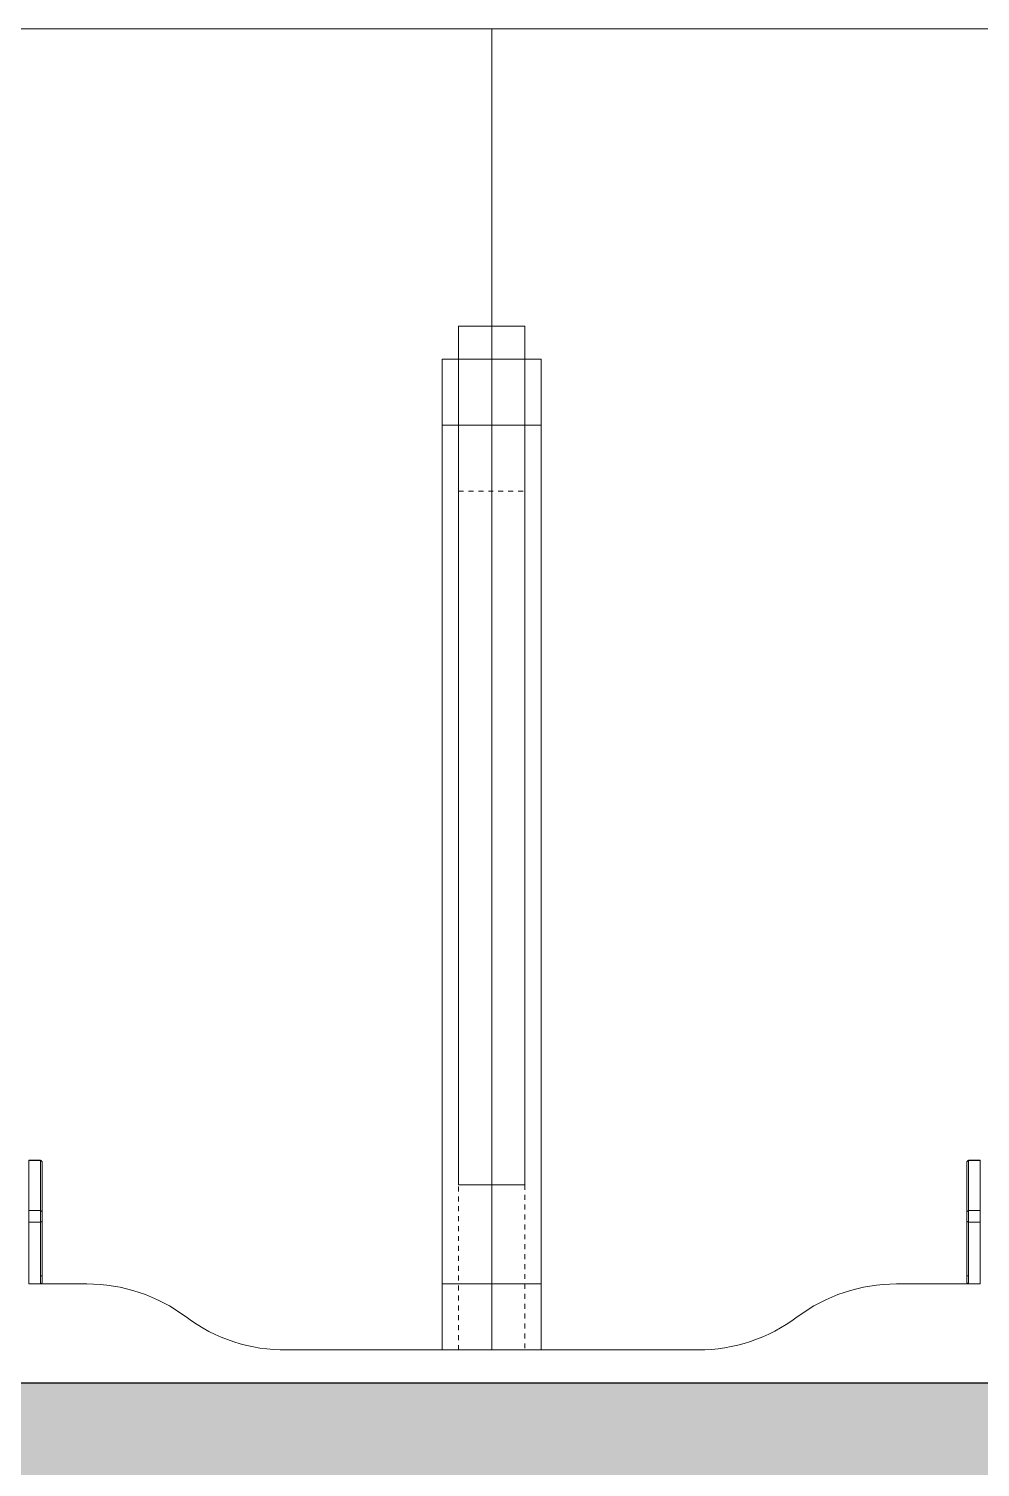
# Model space of a CAD drawing. Header units: millimetres. Extents: x 155927 to 317870, y -36033 to 97293.
# Drawn here: x 170967 to 171543, y 21057 to 21928 of the extents above; entities that cross this region are included whole.
import ezdxf

# ---------------------------------------------------------------- set-up
doc = ezdxf.new("R2010")
doc.units = ezdxf.units.MM
doc.header["$MEASUREMENT"] = 0
doc.linetypes.add('Dash', pattern=[6, 3, -3])
for name, color, linetype, lineweight in [('A-WALL-PATT', 7, 'CONTINUOUS', 9), ('I-FURN', 8, 'CONTINUOUS', 9), ('I-FURN-HDLN', 8, 'Dash', 9), ('I-WALL', 7, 'CONTINUOUS', 9)]:
    doc.layers.add(name, color=color, linetype=linetype, lineweight=lineweight)

msp = doc.modelspace()

# ---------------------------------------------------------------- hatches: boundary and pattern name
at = {"layer": 'A-WALL-PATT'}
msp.add_hatch(color=256, dxfattribs=at).paths.add_polyline_path([(178998.83, 21005.61), (178998.83, 21107.61), (166470.83, 21107.61), (166470.83, 21005.61), (178727.98, 21005.61)], flags=0)

# ---------------------------------------------------------------- linework, layer by layer
at = {"layer": 'I-FURN'}
for p, q in [((171246.96, 21927.61), (169846.96, 21927.61)), ((169846.96, 21927.61), (171246.96, 21927.61)), ((172646.96, 21927.61), (171246.96, 21927.61)), ((171246.96, 21927.61), (171246.96, 21127.61)), ((171246.96, 21127.61), (171246.96, 21927.61)), ((171246.96, 21927.61), (172646.96, 21927.61)), ((171246.96, 21127.61), (171246.96, 21927.61)), ((171246.96, 21927.61), (171246.96, 21127.61)), ((171266.96, 21747.61), (171226.96, 21747.61)), ((171226.96, 21747.61), (171226.96, 21727.61)), ((171266.96, 21727.61), (171266.96, 21747.61)), ((171216.96, 21727.61), (171216.96, 21687.61)), ((171216.96, 21127.61), (171216.96, 21727.61)), ((171226.96, 21727.61), (171216.96, 21727.61)), ((171216.96, 21727.61), (171276.96, 21727.61)), ((171226.96, 21727.61), (171226.96, 21227.61)), ((171276.96, 21727.61), (171266.96, 21727.61)), ((171266.96, 21227.61), (171266.96, 21727.61)), ((171276.96, 21727.61), (171276.96, 21127.61)), ((171276.96, 21687.61), (171276.96, 21727.61)), ((171216.96, 21687.61), (171216.96, 21167.61)), ((171226.96, 21687.61), (171216.96, 21687.61)), ((171276.96, 21687.61), (171216.96, 21687.61)), ((171276.96, 21687.61), (171266.96, 21687.61)), ((171276.96, 21167.61), (171276.96, 21687.61)), ((170973.78, 21242.45), (170966.78, 21242.45)), ((170973.78, 21242.45), (170966.78, 21242.45)), ((170966.78, 21242.45), (170973.78, 21242.45)), ((170966.78, 21242.45), (170966.78, 21242.27)), ((170973.78, 21242.27), (170966.78, 21242.27)), ((170966.78, 21242.27), (170966.78, 21211.99)), ((170973.78, 21242.45), (170973.78, 21242.27)), ((170973.78, 21242.27), (170973.78, 21211.99)), ((170974.53, 21242.12), (170974.56, 21242.09)), ((170974.78, 21211.17), (170974.78, 21241.45)), ((170974.78, 21211.17), (170974.78, 21241.45)), ((171534.66, 21241.45), (171534.66, 21211.17)), ((171534.66, 21241.45), (171534.66, 21211.17)), ((171534.89, 21242.08), (171534.91, 21242.11)), ((171542.66, 21242.45), (171535.66, 21242.45)), ((171535.66, 21242.27), (171535.66, 21242.45)), ((171542.66, 21242.45), (171535.66, 21242.45)), ((171542.66, 21242.45), (171535.66, 21242.45)), ((171535.66, 21211.99), (171535.66, 21242.27)), ((171535.66, 21242.27), (171542.66, 21242.27)), ((171542.66, 21242.27), (171542.66, 21242.45)), ((171542.66, 21211.99), (171542.66, 21242.27)), ((171226.96, 21227.61), (171266.96, 21227.61)), ((170973.78, 21211.99), (170966.78, 21211.99)), ((170966.78, 21211.99), (170966.78, 21205.07)), ((170973.78, 21211.99), (170973.78, 21205.07)), ((170974.78, 21211.17), (170974.78, 21172.6)), ((170974.78, 21205.63), (170974.78, 21211.17)), ((171534.66, 21172.6), (171534.66, 21211.17)), ((171534.66, 21211.17), (171534.66, 21205.63)), ((171535.66, 21205.07), (171535.66, 21211.99)), ((171535.66, 21211.99), (171542.66, 21211.99)), ((171542.66, 21205.07), (171542.66, 21211.99)), ((170973.78, 21205.07), (170966.78, 21205.07)), ((170966.78, 21205.07), (170966.78, 21167.61)), ((170973.78, 21205.07), (170973.78, 21167.61)), ((170974.78, 21168.61), (170974.78, 21205.63)), ((171534.66, 21205.63), (171534.66, 21168.61)), ((171535.66, 21167.61), (171535.66, 21205.07)), ((171535.66, 21205.07), (171542.66, 21205.07)), ((171542.66, 21167.61), (171542.66, 21205.07)), ((170973.78, 21167.61), (170966.78, 21167.61)), ((170966.78, 21167.6), (170973.78, 21167.6)), ((170974.78, 21172.6), (170973.78, 21172.6)), ((170973.78, 21167.61), (171001.96, 21167.61)), ((171001.96, 21167.61), (170973.78, 21167.61)), ((170974.78, 21172.6), (170974.78, 21168.61)), ((171216.96, 21167.61), (171216.96, 21127.61)), ((171276.96, 21167.61), (171216.96, 21167.61)), ((171276.96, 21167.61), (171216.96, 21167.61)), ((171276.96, 21127.61), (171276.96, 21167.61)), ((171491.96, 21167.61), (171535.66, 21167.61)), ((171535.66, 21167.61), (171491.96, 21167.61)), ((171535.66, 21172.6), (171534.66, 21172.6)), ((171534.66, 21168.61), (171534.66, 21172.6)), ((171534.66, 21168.61), (171534.66, 21168.6)), ((171535.66, 21167.61), (171542.66, 21167.61)), ((171535.66, 21167.6), (171542.66, 21167.6)), ((171123.07, 21127.61), (171246.96, 21127.61)), ((171246.96, 21127.61), (171123.07, 21127.61)), ((171276.96, 21127.61), (171216.96, 21127.61)), ((171276.96, 21127.61), (171216.96, 21127.61)), ((171246.96, 21127.61), (171371.96, 21127.61)), ((171371.96, 21127.61), (171246.96, 21127.61))]:
    msp.add_line(p, q, dxfattribs=at)
at = {"layer": 'I-FURN', "flags": 128}
for points in [[(170973.78, 21242.45), (170973.82, 21242.45), (170973.86, 21242.45), (170973.9, 21242.44), (170973.94, 21242.44), (170973.98, 21242.43), (170974.02, 21242.42), (170974.06, 21242.41), (170974.1, 21242.4), (170974.14, 21242.38), (170974.17, 21242.37), (170974.21, 21242.35), (170974.25, 21242.34), (170974.28, 21242.32)], [(171535.16, 21242.31), (171535.19, 21242.33), (171535.23, 21242.35), (171535.26, 21242.37), (171535.3, 21242.38), (171535.34, 21242.39), (171535.38, 21242.41), (171535.41, 21242.42), (171535.45, 21242.43), (171535.49, 21242.43), (171535.53, 21242.44), (171535.57, 21242.44), (171535.61, 21242.45), (171535.65, 21242.45), (171535.66, 21242.45)], [(170974.78, 21205.63), (170974.78, 21205.77), (170974.78, 21205.91), (170974.78, 21206.05), (170974.78, 21206.19), (170974.78, 21206.34), (170974.78, 21206.48), (170974.78, 21206.63), (170974.78, 21206.79), (170974.78, 21206.94), (170974.78, 21207.1), (170974.78, 21207.26), (170974.78, 21207.41), (170974.78, 21207.57), (170974.78, 21207.73), (170974.78, 21207.89), (170974.78, 21208.05), (170974.78, 21208.21), (170974.78, 21208.37), (170974.78, 21208.53), (170974.78, 21208.69), (170974.78, 21208.84), (170974.78, 21209), (170974.78, 21209.15), (170974.78, 21209.3), (170974.78, 21209.45), (170974.78, 21209.6), (170974.78, 21209.74), (170974.78, 21209.88), (170974.78, 21210.02), (170974.78, 21210.15), (170974.78, 21210.28), (170974.78, 21210.41), (170974.78, 21210.53), (170974.78, 21210.65), (170974.78, 21210.76), (170974.78, 21210.87), (170974.78, 21210.98), (170974.78, 21211.08), (170974.78, 21211.17)], [(171534.66, 21211.17), (171534.66, 21211.08), (171534.66, 21210.98), (171534.66, 21210.87), (171534.66, 21210.76), (171534.66, 21210.65), (171534.66, 21210.53), (171534.66, 21210.41), (171534.66, 21210.28), (171534.66, 21210.15), (171534.66, 21210.02), (171534.66, 21209.88), (171534.66, 21209.74), (171534.66, 21209.6), (171534.66, 21209.45), (171534.66, 21209.3), (171534.66, 21209.15), (171534.66, 21209), (171534.66, 21208.84), (171534.66, 21208.69), (171534.66, 21208.53), (171534.66, 21208.37), (171534.66, 21208.21), (171534.66, 21208.05), (171534.66, 21207.89), (171534.66, 21207.73), (171534.66, 21207.57), (171534.66, 21207.41), (171534.66, 21207.26), (171534.66, 21207.1), (171534.66, 21206.94), (171534.66, 21206.79), (171534.66, 21206.63), (171534.66, 21206.48), (171534.66, 21206.33), (171534.66, 21206.19), (171534.66, 21206.05), (171534.66, 21205.91), (171534.66, 21205.77), (171534.66, 21205.63)], [(170974.78, 21168.61), (170974.78, 21168.89), (170974.78, 21169.3), (170974.78, 21169.85), (170974.78, 21170.53), (170974.78, 21171.35), (170974.78, 21172.3), (170974.78, 21173.38), (170974.78, 21174.59), (170974.78, 21175.92), (170974.78, 21177.38), (170974.78, 21178.96), (170974.78, 21180.67), (170974.78, 21182.49), (170974.78, 21184.42), (170974.78, 21186.46), (170974.78, 21188.62), (170974.78, 21190.87), (170974.78, 21193.23), (170974.78, 21195.68), (170974.78, 21198.23), (170974.78, 21200.87), (170974.78, 21203.59), (170974.78, 21205.63)], [(171534.66, 21205.63), (171534.66, 21202.85), (171534.66, 21200.15), (171534.66, 21197.54), (171534.66, 21195.02), (171534.66, 21192.59), (171534.66, 21190.26), (171534.66, 21188.03), (171534.66, 21185.91), (171534.66, 21183.89), (171534.66, 21181.99), (171534.66, 21180.2), (171534.66, 21178.53), (171534.66, 21176.98), (171534.66, 21175.55), (171534.66, 21174.25), (171534.66, 21173.08), (171534.66, 21172.03), (171534.66, 21171.12), (171534.66, 21170.34), (171534.66, 21169.69), (171534.66, 21169.18), (171534.66, 21168.8), (171534.66, 21168.61)], [(170974.78, 21168.6), (170974.78, 21168.56), (170974.78, 21168.52), (170974.78, 21168.48), (170974.77, 21168.44), (170974.76, 21168.4), (170974.76, 21168.36), (170974.75, 21168.33), (170974.73, 21168.29), (170974.72, 21168.25), (170974.71, 21168.21), (170974.69, 21168.18), (170974.67, 21168.14), (170974.65, 21168.11), (170974.63, 21168.07), (170974.61, 21168.04), (170974.59, 21168.01), (170974.56, 21167.97), (170974.54, 21167.94), (170974.51, 21167.91), (170974.48, 21167.88), (170974.45, 21167.86), (170974.42, 21167.83), (170974.39, 21167.81), (170974.36, 21167.78), (170974.32, 21167.76), (170974.29, 21167.74), (170974.26, 21167.72), (170974.22, 21167.7), (170974.18, 21167.69), (170974.15, 21167.67), (170974.11, 21167.66), (170974.07, 21167.64), (170974.03, 21167.63), (170973.99, 21167.62), (170973.95, 21167.62), (170973.91, 21167.61), (170973.88, 21167.61), (170973.84, 21167.6), (170973.8, 21167.6), (170973.78, 21167.6)], [(170974.78, 21172.6), (170974.78, 21172.44), (170974.78, 21172.28), (170974.78, 21172.12), (170974.78, 21171.97), (170974.78, 21171.81), (170974.78, 21171.65), (170974.78, 21171.5), (170974.78, 21171.34), (170974.78, 21171.19), (170974.78, 21171.04), (170974.78, 21170.9), (170974.78, 21170.76), (170974.78, 21170.61), (170974.78, 21170.48), (170974.78, 21170.34), (170974.78, 21170.21), (170974.78, 21170.09), (170974.78, 21169.96), (170974.78, 21169.85), (170974.78, 21169.73), (170974.78, 21169.62), (170974.78, 21169.52), (170974.78, 21169.42), (170974.78, 21169.33), (170974.78, 21169.24), (170974.78, 21169.15), (170974.78, 21169.07), (170974.78, 21169), (170974.78, 21168.94), (170974.78, 21168.87), (170974.78, 21168.82), (170974.78, 21168.77), (170974.78, 21168.73), (170974.78, 21168.69), (170974.78, 21168.66), (170974.78, 21168.64), (170974.78, 21168.62), (170974.78, 21168.61), (170974.78, 21168.6)], [(170974.78, 21168.6), (170974.78, 21168.61), (170974.78, 21168.61)], [(171534.66, 21168.6), (171534.66, 21168.61), (171534.66, 21168.62), (171534.66, 21168.63), (171534.66, 21168.65), (171534.66, 21168.68), (171534.66, 21168.72), (171534.66, 21168.76), (171534.66, 21168.81), (171534.66, 21168.86), (171534.66, 21168.92), (171534.66, 21168.98), (171534.66, 21169.05), (171534.66, 21169.13), (171534.66, 21169.21), (171534.66, 21169.3), (171534.66, 21169.39), (171534.66, 21169.49), (171534.66, 21169.6), (171534.66, 21169.7), (171534.66, 21169.82), (171534.66, 21169.93), (171534.66, 21170.05), (171534.66, 21170.18), (171534.66, 21170.31), (171534.66, 21170.44), (171534.66, 21170.58), (171534.66, 21170.72), (171534.66, 21170.86), (171534.66, 21171), (171534.66, 21171.15), (171534.66, 21171.3), (171534.66, 21171.46), (171534.66, 21171.61), (171534.66, 21171.77), (171534.66, 21171.92), (171534.66, 21172.08), (171534.66, 21172.24), (171534.66, 21172.4), (171534.66, 21172.56), (171534.66, 21172.6)], [(171535.66, 21167.6), (171535.62, 21167.6), (171535.58, 21167.61), (171535.54, 21167.61), (171535.5, 21167.62), (171535.46, 21167.62), (171535.42, 21167.63), (171535.39, 21167.64), (171535.35, 21167.65), (171535.31, 21167.67), (171535.27, 21167.68), (171535.24, 21167.7), (171535.2, 21167.72), (171535.17, 21167.73), (171535.13, 21167.76), (171535.1, 21167.78), (171535.07, 21167.8), (171535.03, 21167.82), (171535, 21167.85), (171534.97, 21167.88), (171534.95, 21167.91), (171534.92, 21167.93), (171534.89, 21167.97), (171534.87, 21168), (171534.84, 21168.03), (171534.82, 21168.06), (171534.8, 21168.1), (171534.78, 21168.13), (171534.76, 21168.17), (171534.75, 21168.2), (171534.73, 21168.24), (171534.72, 21168.28), (171534.7, 21168.32), (171534.69, 21168.35), (171534.68, 21168.39), (171534.68, 21168.43), (171534.67, 21168.47), (171534.67, 21168.51), (171534.66, 21168.55), (171534.66, 21168.59), (171534.66, 21168.6)]]:
    msp.add_lwpolyline(points, dxfattribs=at)
at = {"layer": 'I-FURN'}
for centre, radius, start, end in [((171001.96, 21067.61), 100, 53.1301, 90), ((171001.96, 21067.61), 100, 53.1301, 90), ((171491.96, 21067.61), 100, 90, 126.8699), ((171491.96, 21067.61), 100, 90, 126.8699), ((171121.98, 21227.64), 100.03, 233.1301, 270.62561), ((171121.98, 21227.64), 100.03, 233.1301, 270.62561), ((171371.96, 21227.61), 100, 270, 306.8699), ((171371.96, 21227.61), 100, 270, 306.8699)]:
    msp.add_arc(centre, radius, start, end, dxfattribs=at)
for centre, major_axis, ratio, start_param, end_param in [((170973.78, 21241.45), (1, 0), 0.819152, 0, 1.570796), ((171535.66, 21241.45), (-1, 0), 0.819152, 4.712389, 6.283185), ((170973.78, 21211.17), (-1, 0), 0.819152, 3.141593, 4.712389), ((171535.66, 21211.17), (-1, 0), 0.819152, 4.712389, 6.283185), ((170973.78, 21205.63), (-1, 0), 0.56467, 1.570796, 3.141593), ((171535.66, 21205.63), (-1, 0), 0.56467, 0, 1.570796), ((170973.78, 21168.61), (-1, 0), 0.998113, 1.570796, 3.141593), ((171535.66, 21168.61), (-1, 0), 0.998113, 0, 1.570796)]:
    msp.add_ellipse(centre, major_axis=major_axis, ratio=ratio, start_param=start_param, end_param=end_param, dxfattribs=at)
at = {"layer": 'I-FURN-HDLN'}
for p, q in [((171226.96, 21647.61), (171266.96, 21647.61)), ((171226.96, 21127.61), (171226.96, 21647.61)), ((171266.96, 21647.61), (171266.96, 21127.61)), ((171266.96, 21127.61), (171226.96, 21127.61))]:
    msp.add_line(p, q, dxfattribs=at)
at = {"layer": 'I-WALL', "lineweight": 30}
msp.add_line((172683.83, 21107.61), (166470.83, 21107.61), dxfattribs=at)

doc.saveas('drawing.dxf')
